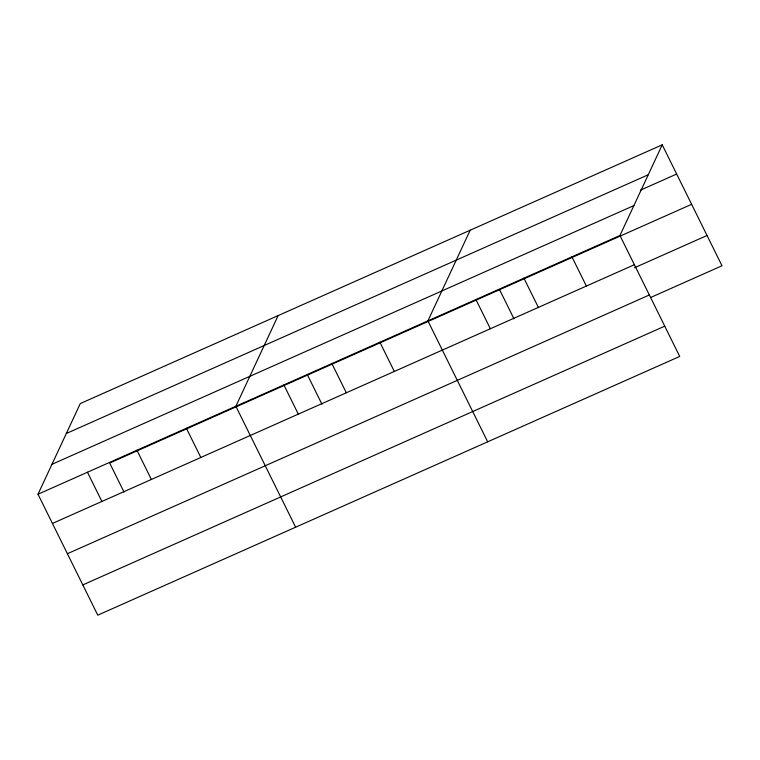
<?xml version="1.0" encoding="UTF-8"?>
<svg xmlns="http://www.w3.org/2000/svg" width="760" height="760" viewBox="0 0 760 760"><rect width="100%" height="100%" fill="white"/><g stroke="black" fill="none" stroke-linecap="round" stroke-linejoin="round"><path stroke-width="1.14" d="M662.226 144.827L619.942 235.495L679.716 356.44L97.774 615.172L38 494.237L80.284 403.56L662.226 144.827L722 265.762L650.522 297.549M278.151 315.59L235.857 406.267L295.63 527.202M470.183 230.214L427.899 320.881L487.673 441.816M66.329 433.485L648.27 174.752M640.395 190.171L676.666 174.049M51.955 464.312L633.897 205.58M38 494.237L619.942 235.495M691.628 204.316L109.687 463.049L124.07 492.157M52.44 523.45L634.381 264.717M634.495 267.757L707.038 235.495M67.403 553.717L649.344 294.984M82.811 584.906L664.753 326.163M571.928 256.842L586.369 286.064M523.925 278.188L538.365 307.41M499.586 289.693L513.969 318.801M475.912 299.535L490.352 328.748M379.886 342.228L394.326 371.44M331.882 363.574L346.322 392.787M307.543 375.079L321.936 404.187M283.87 384.921L298.309 414.133M186.399 428.26L200.839 457.472M136.933 450.252L151.373 479.465M87.466 472.245L101.906 501.457"/></g></svg>
